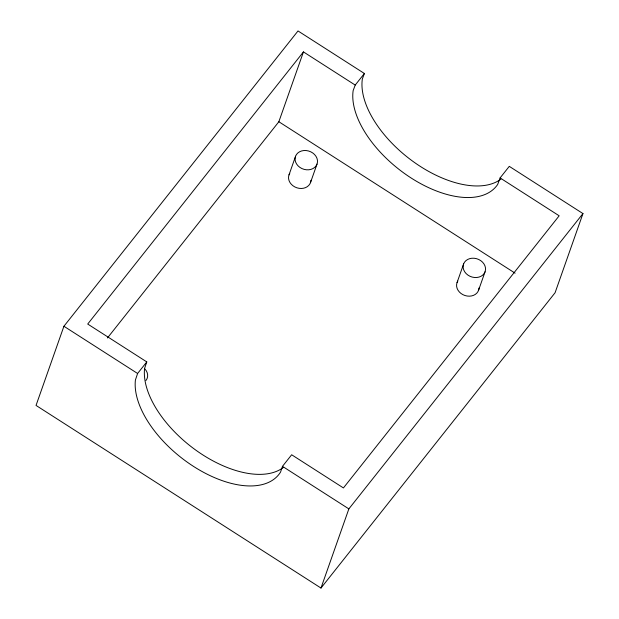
<?xml version="1.0" encoding="UTF-8"?>
<svg xmlns="http://www.w3.org/2000/svg" width="619" height="619" viewBox="0 0 619 619"><rect width="100%" height="100%" fill="white"/><g stroke="black" fill="none" stroke-linecap="round" stroke-linejoin="round"><path stroke-width="0.93" d="M500.098 177.932L497.684 184.423A87.828 47.477 38.4 0 1 410.498 177.583A87.828 47.477 38.4 0 1 353.147 90.614L355.213 85.074L303.449 51.895L87.712 324.047L146.78 361.906L137.604 373.489L135.414 379.996A87.828 47.477 38.4 0 0 194.242 466.865A87.828 47.477 38.4 0 0 280.546 472.088L282.481 466.347L291.665 454.764L343.429 487.942L559.166 215.799L500.098 177.932L509.275 166.356L582.959 213.578L555.081 292.741L320.982 588.05L36.041 405.422L63.919 326.259L298.018 30.95L364.39 73.491L362.332 79.039A87.828 47.477 38.4 0 0 413.144 161.528A87.828 47.477 38.4 0 0 500.926 179.1M146.78 361.906L144.591 368.413A87.828 47.477 38.4 0 0 196.138 450.369A87.828 47.477 38.4 0 0 283.247 467.562M107.458 337.951L278.852 121.742L303.449 51.895M289.019 174.86L295.58 156.236M310.452 182.721L317.013 164.097A11.421 9.44 19.4 0 0 303.797 150.541A11.421 9.44 19.4 0 0 298.072 165.861A11.421 9.44 19.4 0 0 317.013 164.097M320.982 588.05L348.861 508.888L582.959 213.578M457.062 282.566L463.623 263.942M478.502 290.427L485.056 271.803A11.421 9.44 19.4 0 0 471.84 258.247A11.421 9.44 19.4 0 0 466.115 273.567A11.421 9.44 19.4 0 0 485.056 271.803M355.213 85.074L364.39 73.491M278.852 121.742L515.085 273.157M63.919 326.259L137.604 373.489M282.481 466.347L348.861 508.888M310.947 180.299A11.421 9.44 19.4 0 1 296.903 187.805A11.421 9.44 19.4 0 1 289.754 173.382M478.99 288.005A11.421 9.44 19.4 0 1 464.946 295.511A11.421 9.44 19.4 0 1 457.797 281.088M144.684 368.715A11.421 9.44 19.4 0 1 145.96 380.499"/></g></svg>
